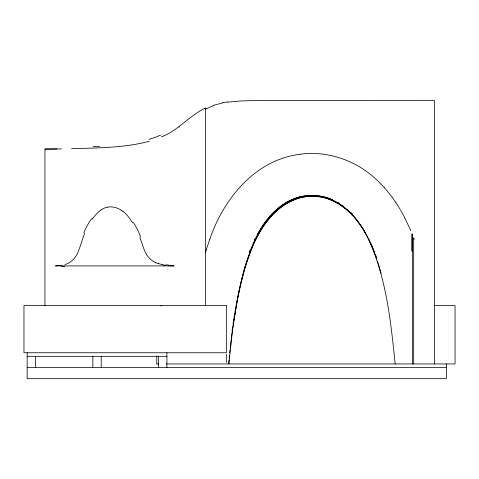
<?xml version="1.0" encoding="UTF-8"?>
<svg xmlns="http://www.w3.org/2000/svg" width="479" height="479" viewBox="0 0 479 479"><rect width="100%" height="100%" fill="white"/><g stroke="black" fill="none" stroke-linecap="round" stroke-linejoin="round"><path stroke-width="0.72" d="M44.942 305.758L44.954 149.083L61.516 148.891M156.759 363.944L156.759 355.915M412.036 233.872L412.036 251.206L412.072 233.974M228.89 363.944L232.578 329.336L237.734 297.387M228.705 363.28L228.998 359.974M229.184 357.933L229.465 355.053M229.675 352.897L229.974 350.149M230.195 348.095L231.034 340.916M231.118 340.186L231.998 333.354M232.07 330.522L232.267 329.103M232.093 332.648C236.273 303.56 241.332 274.222 252.529 246.895C261.432 225.98 276.233 204.826 299.088 198.108A48.84 48.834 -90 0 1 312.488 196.24A48.84 48.834 -90 0 1 325.259 197.935M232.998 324.091L233.219 322.636M233.548 320.451L233.77 319.002M233.992 317.655L234.77 312.943M234.991 311.595L235.231 310.23M235.476 308.871L235.722 307.512M235.967 306.153L240.883 282.472M237.913 296.447L239.243 289.891M239.38 289.13L245.044 266.408L251.224 248.266A144.389 144.377 -12.4 0 1 254.972 239.716L258.139 233.548A111.493 111.481 -29.2 0 1 261.654 227.585C268.186 217.28 276.623 207.886 287.4 201.928M241.093 281.748C249.116 248.841 263.414 209.586 298.764 198.108A48.84 48.834 -90 0 1 325.564 198.108C352.742 206.335 368.064 233.578 376.668 258.816M205.365 252.738L206.383 249.385M206.407 249.319L209.85 239.093M209.874 239.033C223.615 198.677 255.307 159.824 299.896 154.268M205.365 305.859L205.371 108.074L204.946 108.482M249.212 252.056L249.942 250.194M78.346 251.439C76.089 257.516 71.263 262.755 64.922 264.558M84.585 233.075L79.28 248.966A44.074 36.033 -88.2 0 1 78.55 250.948M254.571 239.716L255.379 238.087M257.043 234.926L258.744 231.89M259.037 231.399C266.845 218.059 277.838 205.784 292.232 199.504M92.148 219.214L92.603 218.58M179.098 127.186L179.397 126.917M101.386 209.706L102.937 208.796A19.382 17.915 76.2 0 1 106.051 207.521L107.619 207.162M205.275 109.026L206.257 108.482M286.364 202.521C295.453 197.168 306.201 194.6 316.727 195.612M161.369 136.934C178.098 130.587 189.421 115.571 205.371 108.074M291.837 199.725L292.944 199.252M292.513 199.384L294.465 198.599M294.735 198.498L296.657 197.827M213.065 105.458L222.352 102.973M296.932 197.737L297.764 197.48M298.04 197.396L298.878 197.156M149.436 141.251C124.079 148.017 97.566 147.831 71.527 148.718M298.501 197.318L299.626 197.007M299.159 197.085L299.998 196.863M300.279 196.791L302.836 196.24A48.852 48.834 -35.3 0 1 320.894 196.246M61.911 265.318L55.402 265.911L174.164 265.911L169.566 265.767M227.286 102.165L241.47 100.919L262.085 100.398L434.369 100.327L434.369 363.944M299.98 154.256C328.217 150.262 357.412 161.016 377.691 180.757M44.954 149.083L56.977 148.981M434.267 305.56L455.05 305.56L455.05 363.944L166.147 363.944M27.159 356.31L166.908 356.31M156.783 363.944L158.788 363.944M27.159 367.489L446.41 367.489M169.482 265.767L168.524 265.695M317.864 195.725L325.792 197.306M165.896 265.42L163.058 264.959M320.894 196.24C338.653 199.515 352.837 212.7 362.142 227.585A114.912 114.876 -64.4 0 1 366.902 235.848C386.188 275.647 390.702 320.481 395.163 363.944M326.918 197.641L329.157 198.39M325.888 198.108L329.666 199.378M158.13 263.63L155.95 262.743M330.271 198.809L332.492 199.725M330.294 199.587L338.934 203.88L347.263 210.006M337.97 202.521L339.048 203.162M121.582 210.473L122.977 211.496M342.257 205.269L343.317 206.03M347.491 209.371L348.52 210.281M347.766 210.473L353.227 215.903M378.206 181.242L384.338 187.594M350.55 212.185L352.55 214.215M354.203 216.969L356.011 219.089M384.38 187.636L389.87 194.217M356.849 220.142L361.358 226.286M390.062 194.462L392.505 197.713M392.63 197.887L395.953 202.671M395.965 202.695L400.258 209.562M132.845 222.992L129.534 218.256A40.05 37.53 77.5 0 0 123.073 211.365M362.567 228.04L365.651 233.159M146.317 254.062L145.251 252.104A37.458 37.117 -83.7 0 1 144.047 249.391L139.856 237.171M400.636 210.209L404.557 217.376M368.345 238.201L369.333 240.087M404.689 217.628L410.317 229.686M370.183 241.943L372.446 246.895M410.497 230.118L410.772 230.77M372.716 247.565L374.309 251.571M375.602 254.9L376.296 256.858M377.554 261.522L378.218 263.552M378.428 264.252L379.697 268.438M379.895 269.156L381.104 273.449M446.41 363.944L446.41 378.673L27.159 378.673L27.159 352.76M413.688 238.183L413.688 363.944M412.503 235.063L412.503 363.944M226.333 354.161L226.333 362.543M166.908 352.76L166.908 367.489M161.094 305.56L161.094 306.099M158.525 356.31L158.525 367.489M101.225 356.31L101.225 367.489M92.842 356.31L92.842 367.489M35.542 356.31L35.542 367.489M99.59 146.43A107.248 1.856 -1.8 0 1 93.225 146.586M160.633 135.102A85.148 74.371 -30.3 0 1 149.023 139.341M168.584 265.049A51.361 48.014 -0.9 0 1 165.991 264.785M163.099 264.755A34.003 33.314 -8.2 0 1 158.19 263.462M155.932 262.785A22.214 22.07 -32 0 1 146.239 254.145M133.503 222.555A76.4 73.898 84.6 0 1 140.575 236.883M121.588 210.461A24.621 22.878 75.1 0 0 120.181 209.574L118.81 208.844A20.322 18.825 73.9 0 0 107.613 207.114M101.374 209.682A32.189 29.734 77.8 0 0 96.836 213.556L93.782 217.029A56.881 52.558 77.5 0 0 92.591 218.568M83.867 232.71A72.748 67.096 78.3 0 1 91.573 218.729M64.719 266.186A39.14 25.758 -63.2 0 1 61.629 266.671M413.676 237.883A20.286 0.365 67.6 0 1 414.179 239.332M206.467 108.841A48.187 45.75 0.8 0 1 213.227 105.877M222.31 102.769A91.028 87.561 6 0 1 227.256 101.961M226.339 305.56L23.968 305.56L23.968 352.76L226.339 352.76L226.333 305.56"/></g></svg>
